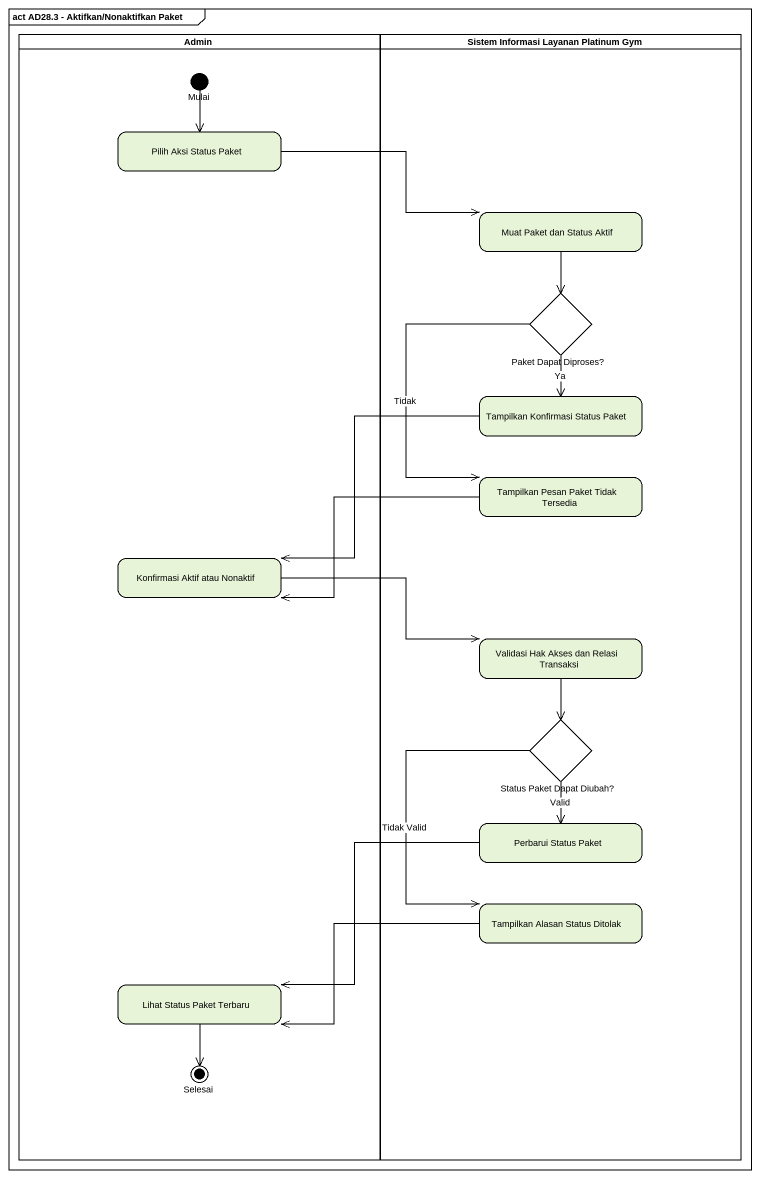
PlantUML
@startuml
mainframe act AD28.3 - Aktifkan/Nonaktifkan Paket
hide empty description
state Admin <<partition>> {
  state Mulai <<start>>
  state "Pilih Aksi Status Paket" as Pilih_Aksi_Status_Paket
  state "Konfirmasi Aktif atau Nonaktif" as Konfirmasi_Aktif_atau
  state "Lihat Status Paket Terbaru" as Lihat_Status_Paket_Terbaru
  state Selesai <<end>>
}
state "Sistem Informasi Layanan Platinum Gym" as Sistem_Informasi_Layanan <<partition>> {
  state "Muat Paket dan Status Aktif" as Muat_Paket_dan_Status_Aktif
  state "Paket Dapat Diproses?" as Paket_Dapat_Diproses <<choice>>
  state "Tampilkan Konfirmasi Status Paket" as Tampilkan_Konfirmasi_Status
  state "Tampilkan Pesan Paket Tidak Tersedia" as Tampilkan_Pesan_Paket_Tidak
  state "Validasi Hak Akses dan Relasi Transaksi" as Validasi_Hak_Akses_dan
  state "Status Paket Dapat Diubah?" as Status_Paket_Dapat_Diubah <<choice>>
  state "Perbarui Status Paket" as Perbarui_Status_Paket
  state "Tampilkan Alasan Status Ditolak" as Tampilkan_Alasan_Status
}
Mulai --> Pilih_Aksi_Status_Paket
Pilih_Aksi_Status_Paket -right-> Muat_Paket_dan_Status_Aktif
Muat_Paket_dan_Status_Aktif --> Paket_Dapat_Diproses
Paket_Dapat_Diproses --> Tampilkan_Konfirmasi_Status : Ya
Paket_Dapat_Diproses --> Tampilkan_Pesan_Paket_Tidak : Tidak
Tampilkan_Konfirmasi_Status -left-> Konfirmasi_Aktif_atau
Tampilkan_Pesan_Paket_Tidak -left-> Konfirmasi_Aktif_atau
Konfirmasi_Aktif_atau -right-> Validasi_Hak_Akses_dan
Validasi_Hak_Akses_dan --> Status_Paket_Dapat_Diubah
Status_Paket_Dapat_Diubah --> Perbarui_Status_Paket : Valid
Status_Paket_Dapat_Diubah --> Tampilkan_Alasan_Status : Tidak Valid
Perbarui_Status_Paket -left-> Lihat_Status_Paket_Terbaru
Tampilkan_Alasan_Status -left-> Lihat_Status_Paket_Terbaru
Lihat_Status_Paket_Terbaru --> Selesai
@enduml
